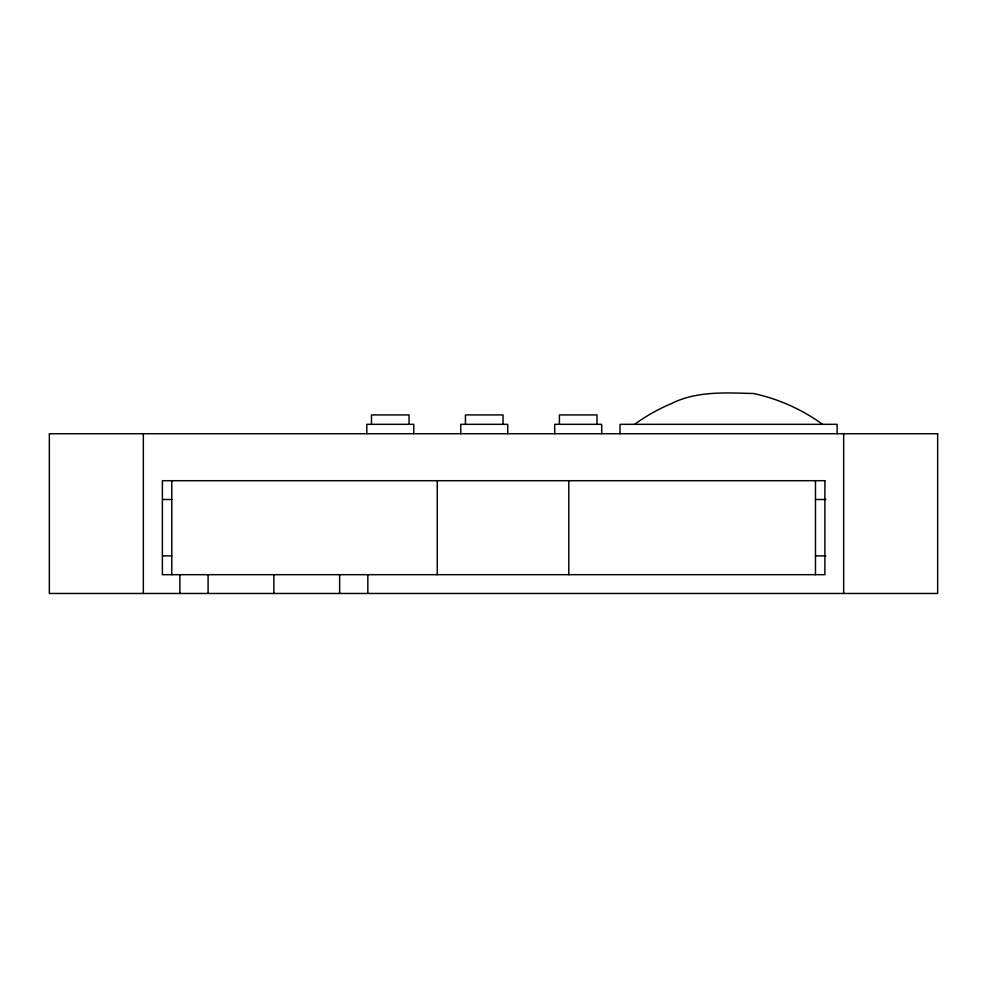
<?xml version="1.0" encoding="UTF-8"?>
<svg xmlns="http://www.w3.org/2000/svg" width="987" height="987" viewBox="0 0 987 987"><rect width="100%" height="100%" fill="white"/><g stroke="black" fill="none" stroke-linecap="round" stroke-linejoin="round"><path stroke-width="1.48" d="M634.592 424.324C645.991 416.058 658.329 409.111 671.296 403.621C696.97 390.778 725.766 392.814 753.636 393.529C778.41 398.859 802.036 409.42 822.529 424.324M162.793 499.496L171.775 499.496M815.484 499.496L825.872 499.496M162.793 555.878L171.775 555.878M815.484 555.878L825.872 555.878M843.675 433.725L843.675 593.471M837.112 433.725L837.112 424.324L620.009 424.324L620.009 433.725M815.484 480.706L815.484 574.681M601.7 433.725L601.7 424.324L554.719 424.324L554.719 433.725M596.999 424.324L596.999 414.922L559.407 414.922L559.407 424.324M568.808 480.706L568.808 574.681M507.725 433.725L507.725 424.324L460.744 424.324L460.744 433.725M503.025 424.324L503.025 414.922L465.445 414.922L465.445 424.324M437.253 480.706L437.253 574.681M413.75 433.725L413.75 424.324L366.769 424.324L366.769 433.725M409.062 424.324L409.062 414.922L371.47 414.922L371.47 424.324M367.83 574.681L367.83 593.471M339.639 574.681L339.639 593.471M273.868 574.681L273.868 593.471M208.084 574.681L208.084 593.471M179.893 574.681L179.893 593.471M171.775 480.706L171.775 574.681M143.325 433.725L143.325 593.471M937.65 433.725L49.35 433.725L49.35 593.471L937.65 593.471L937.65 433.725M824.885 480.706L162.386 480.706L162.386 574.681L824.885 574.681L824.885 480.706"/></g></svg>
